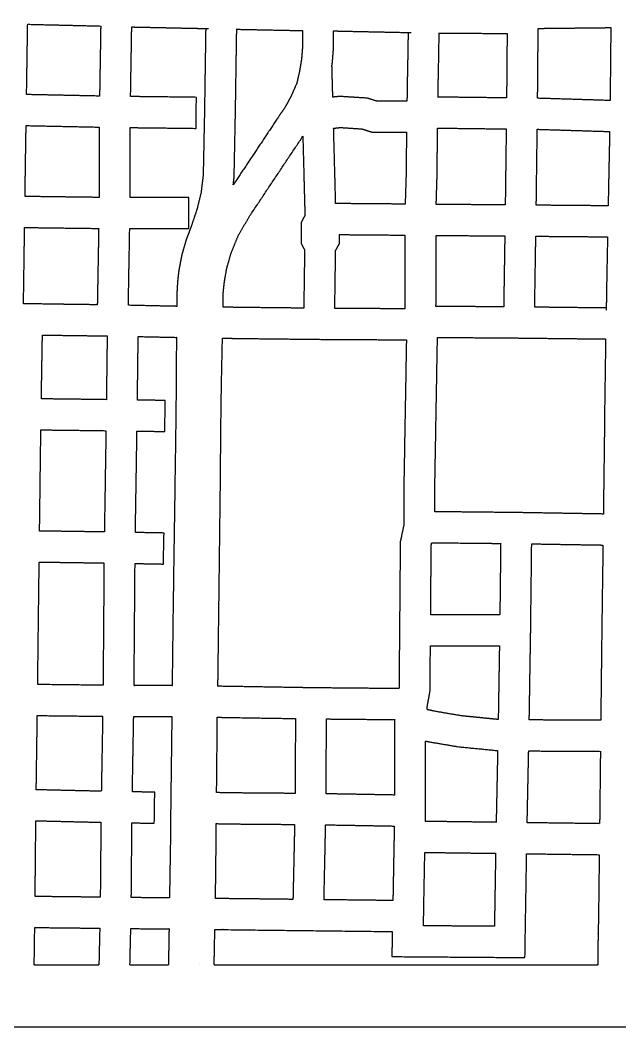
# Model space of a CAD drawing. Header units: millimetres. Extents: x 221 to 753, y -52 to 165.
# Drawn here: x 581.7 to 639.7, y -52.1 to 45.3 of the extents above; entities that cross this region are included whole.
import ezdxf

# ---------------------------------------------------------------- set-up
doc = ezdxf.new("R2010")
doc.units = ezdxf.units.MM
doc.layers.add('Laser$Cut', color=1, linetype='Continuous', true_color=0xff0000)
doc.layers.add('Laser$Outline', color=3, linetype='Continuous', true_color=0x00ff00)

msp = doc.modelspace()

# ---------------------------------------------------------------- linework, layer by layer
at = {"layer": 'Laser$Cut'}
for points in [[(583.077, -46.069), (589.327, -46.069)], [(592.328, -46.069), (596.046, -46.069)], [(599.047, -46.069), (599.047, -46.069)], [(600.46, -46.069), (637.547, -46.069)]]:
    msp.add_lwpolyline(points, dxfattribs=at)
at = {"layer": 'Laser$Cut', "lineweight": -3}
for points, degree in [([(582.338, 38.104), (582.39, 41.5), (582.443, 44.897)], 2), ([(582.443, 44.897), (582.443, 44.897), (582.443, 44.897)], 2), ([(582.443, 44.897), (585.973, 44.813), (589.503, 44.728)], 2), ([(589.503, 44.728), (589.447, 41.34), (589.391, 37.953)], 2), ([(592.449, 41.435), (592.475, 43.036), (592.501, 44.637)], 2), ([(598.666, 44.507), (599.248, 44.494), (599.83, 44.482)], 2), ([(599.83, 44.482), (599.88, 44.48), (599.931, 44.478)], 2), ([(602.648, 44.415), (602.649, 44.439), (602.649, 44.462)], 2), ([(602.648, 44.413), (605.823, 44.35), (608.998, 44.286)], 2), ([(608.998, 44.286), (608.997, 44.231), (608.996, 44.175)], 2), ([(608.996, 44.175), (609.002, 43.458), (609.009, 42.74)], 2), ([(611.996, 44.162), (611.997, 44.209), (611.998, 44.256)], 2), ([(612.01, 42.631), (612.003, 43.397), (611.996, 44.162)], 2), ([(611.998, 44.256), (612.486, 44.244), (612.973, 44.232)], 2), ([(612.973, 44.232), (616.246, 44.162), (619.519, 44.093)], 2), ([(622.212, 44.051), (625.497, 44.027), (628.781, 44.002)], 2), ([(631.786, 44.497), (632.254, 44.502), (632.722, 44.507)], 2), ([(632.722, 44.507), (632.986, 44.51), (633.25, 44.513)], 2), ([(633.25, 44.513), (633.514, 44.516), (633.777, 44.519)], 2), ([(633.777, 44.519), (634.041, 44.522), (634.305, 44.525)], 2), ([(637.472, 44.56), (637.735, 44.563), (637.999, 44.565)], 2), ([(609.009, 42.74), (608.96, 42.141), (608.911, 41.543)], 2), ([(611.891, 41.17), (611.95, 41.901), (612.01, 42.631)], 2), ([(592.391, 37.908), (592.42, 39.671), (592.449, 41.435)], 2), ([(608.868, 41.286), (608.79, 40.81), (608.712, 40.334)], 2), ([(608.911, 41.543), (608.889, 41.414), (608.868, 41.286)], 2), ([(611.851, 40.934), (611.871, 41.052), (611.891, 41.17)], 2), ([(611.933, 37.852), (611.892, 39.393), (611.851, 40.934)], 2), ([(608.712, 40.334), (608.58, 39.759), (608.448, 39.184)], 2), ([(608.448, 39.184), (608.167, 38.542), (607.885, 37.9)], 2), ([(619.136, 39.815), (619.128, 39.455), (619.119, 39.095)], 2), ([(622.105, 37.855), (622.112, 38.448), (622.119, 39.041)], 2), ([(582.338, 38.098), (582.338, 38.101), (582.338, 38.104)], 2), ([(589.391, 37.951), (585.864, 38.025), (582.338, 38.098)], 2), ([(589.391, 37.953), (589.391, 37.952), (589.391, 37.951)], 2), ([(592.391, 37.904), (592.391, 37.906), (592.391, 37.908)], 2), ([(598.712, 34.83), (598.724, 35.83), (598.737, 36.83), (598.75, 37.829)], 3), ([(607.885, 37.9), (607.611, 37.4), (607.336, 36.899)], 2), ([(612.6, 37.922), (612.267, 37.884), (611.933, 37.847)], 2), ([(615.302, 37.747), (613.951, 37.834), (612.6, 37.922)], 2), ([(619.065, 37.461), (617.637, 37.461), (616.209, 37.46)], 2), ([(619.101, 37.473), (619.083, 37.467), (619.065, 37.461)], 2), ([(619.1, 37.476), (619.1, 37.475), (619.1, 37.473)], 2), ([(622.104, 37.821), (622.104, 37.838), (622.105, 37.855)], 2), ([(628.727, 37.782), (628.503, 37.782), (628.28, 37.781)], 2), ([(628.727, 37.783), (628.727, 37.783), (628.727, 37.782)], 2), ([(631.727, 37.739), (631.727, 37.74), (631.727, 37.74)], 2), ([(638.732, 37.522), (635.229, 37.631), (631.727, 37.739)], 2), ([(607.336, 36.899), (606.97, 36.361), (606.605, 35.824)], 2), ([(582.186, 28.242), (582.239, 31.671), (582.292, 35.099)], 2), ([(582.292, 35.099), (585.826, 35.025), (589.361, 34.951)], 2), ([(606.605, 35.824), (604.459, 32.599), (602.313, 29.375)], 2), ([(589.361, 34.952), (589.354, 33.024), (589.348, 31.097)], 2), ([(592.345, 30.287), (592.353, 32.597), (592.361, 34.908)], 2), ([(612.014, 34.838), (612.342, 34.874), (612.671, 34.911)], 2), ([(612.209, 27.559), (612.112, 31.198), (612.014, 34.838)], 2), ([(612.671, 34.911), (613.707, 34.844), (614.744, 34.777)], 2), ([(615.749, 34.46), (617.402, 34.461), (619.055, 34.461)], 2), ([(619.055, 34.461), (619.033, 32.326), (619.011, 30.191)], 2), ([(628.264, 34.781), (628.478, 34.782), (628.691, 34.782)], 2), ([(628.691, 34.782), (628.644, 31.103), (628.597, 27.424)], 2), ([(631.597, 27.401), (631.644, 31.072), (631.691, 34.744)], 2), ([(631.69, 34.739), (635.189, 34.631), (638.687, 34.522)], 2), ([(603.928, 26.387), (606.481, 30.223), (609.034, 34.059)], 2), ([(609.034, 34.059), (609.136, 30.241), (609.238, 26.423)], 2), ([(589.348, 31.097), (589.343, 29.624), (589.337, 28.151)], 2), ([(592.337, 28.139), (592.341, 29.213), (592.345, 30.287)], 2), ([(599.403, 30.309), (599.3, 29.449), (599.197, 28.59)], 2), ([(619.011, 30.191), (618.976, 29.098), (618.942, 28.005)], 2), ([(602.313, 29.375), (602.356, 29.737), (602.399, 30.1)], 2), ([(602.313, 29.375), (602.313, 29.375), (602.313, 29.375)], 2), ([(621.97, 28.848), (621.99, 29.488), (622.01, 30.128)], 2), ([(589.337, 28.151), (585.762, 28.196), (582.186, 28.242)], 2), ([(599.197, 28.59), (599.001, 27.799), (598.804, 27.007)], 2), ([(621.941, 27.935), (621.955, 28.392), (621.97, 28.848)], 2), ([(598.019, 28.15), (595.178, 28.143), (592.337, 28.136)], 2), ([(592.337, 28.136), (592.337, 28.138), (592.337, 28.139)], 2), ([(598.027, 25.15), (598.024, 26.15), (598.022, 27.15), (598.019, 28.15)], 3), ([(618.934, 27.503), (615.571, 27.531), (612.209, 27.559)], 2), ([(618.942, 28.005), (618.938, 27.755), (618.934, 27.505)], 2), ([(618.934, 27.505), (618.934, 27.504), (618.934, 27.503)], 2), ([(621.933, 27.465), (621.937, 27.7), (621.941, 27.935)], 2), ([(628.597, 27.422), (625.265, 27.45), (621.933, 27.478)], 2), ([(628.597, 27.424), (628.597, 27.423), (628.597, 27.422)], 2), ([(631.597, 27.397), (631.597, 27.399), (631.597, 27.401)], 2), ([(638.541, 27.338), (635.069, 27.368), (631.597, 27.397)], 2), ([(638.541, 27.34), (638.541, 27.339), (638.541, 27.338)], 2), ([(598.804, 27.007), (598.525, 26.173), (598.246, 25.338)], 2), ([(602.833, 24.544), (603.38, 25.466), (603.928, 26.387)], 2), ([(609.24, 26.421), (609.058, 26.072), (608.877, 25.722)], 2), ([(609.238, 26.423), (609.238, 26.421), (609.239, 26.419)], 2), ([(609.24, 26.422), (609.24, 26.421), (609.24, 26.421)], 2), ([(598.246, 25.338), (598.005, 24.703), (597.765, 24.068)], 2), ([(608.877, 25.722), (608.871, 24.719), (608.865, 23.715)], 2), ([(582.041, 17.868), (582.094, 21.555), (582.147, 25.242)], 2), ([(582.147, 25.242), (585.726, 25.197), (589.305, 25.151)], 2), ([(589.306, 25.156), (589.294, 24.487), (589.282, 23.818)], 2), ([(592.173, 17.72), (592.239, 21.428), (592.306, 25.136)], 2), ([(592.306, 25.136), (595.166, 25.143), (598.027, 25.15)], 2), ([(602.098, 22.74), (602.465, 23.642), (602.833, 24.544)], 2), ([(612.591, 23.705), (612.592, 24.13), (612.593, 24.556)], 2), ([(612.593, 24.556), (615.751, 24.529), (618.91, 24.503)], 2), ([(612.593, 24.556), (612.593, 24.556), (612.593, 24.556)], 2), ([(618.91, 24.503), (618.909, 22.84), (618.908, 21.176)], 2), ([(621.906, 17.613), (621.908, 21.046), (621.909, 24.478)], 2), ([(621.909, 24.478), (625.232, 24.45), (628.554, 24.422)], 2), ([(628.554, 24.426), (628.501, 20.996), (628.448, 17.567)], 2), ([(628.554, 24.422), (628.554, 24.422), (628.554, 24.422)], 2), ([(631.447, 17.537), (631.501, 20.967), (631.554, 24.398)], 2), ([(631.553, 24.397), (635.018, 24.368), (638.484, 24.339)], 2), ([(589.282, 23.818), (589.228, 20.794), (589.174, 17.771)], 2), ([(597.765, 24.068), (597.559, 23.367), (597.353, 22.666)], 2), ([(608.865, 23.715), (609.034, 23.388), (609.203, 23.06)], 2), ([(612.205, 23.011), (612.398, 23.358), (612.591, 23.705)], 2), ([(638.484, 24.339), (638.484, 24.339), (638.484, 24.339)], 2), ([(601.692, 21.323), (601.895, 22.032), (602.098, 22.74)], 2), ([(609.205, 23.06), (609.166, 20.251), (609.126, 17.442)], 2), ([(609.203, 23.06), (609.204, 23.058), (609.205, 23.056)], 2), ([(612.126, 17.417), (612.165, 20.214), (612.205, 23.012)], 2), ([(597.045, 21.052), (596.998, 20.668), (596.952, 20.284)], 2), ([(601.461, 20.028), (601.577, 20.676), (601.692, 21.323)], 2), ([(618.908, 21.176), (618.908, 19.278), (618.907, 17.38)], 2), ([(596.952, 20.284), (596.914, 19.731), (596.876, 19.178)], 2), ([(601.35, 18.975), (601.406, 19.501), (601.461, 20.028)], 2), ([(596.876, 19.178), (596.866, 18.397), (596.857, 17.616)], 2), ([(601.326, 17.535), (601.338, 18.255), (601.35, 18.975)], 2), ([(582.041, 17.867), (582.041, 17.867), (582.041, 17.868)], 2), ([(589.174, 17.766), (588.019, 17.784), (586.865, 17.802)], 2), ([(589.174, 17.771), (589.174, 17.768), (589.174, 17.766)], 2), ([(592.173, 17.718), (592.173, 17.719), (592.173, 17.72)], 2), ([(596.857, 17.616), (596.857, 17.615), (596.857, 17.615)], 2), ([(628.446, 17.565), (625.176, 17.589), (621.906, 17.613)], 2), ([(628.447, 17.565), (628.447, 17.565), (628.446, 17.565)], 2), ([(628.447, 17.565), (628.447, 17.565), (628.447, 17.565)], 2), ([(631.447, 17.536), (631.447, 17.537), (631.447, 17.537)], 2), ([(618.907, 17.378), (615.519, 17.397), (612.13, 17.417)], 2), ([(618.907, 17.38), (618.907, 17.379), (618.907, 17.378)], 2), ([(638.36, 17.463), (638.358, 17.348), (638.357, 17.233)], 2), ([(638.36, 17.458), (638.359, 17.458), (638.359, 17.458)], 2), ([(583.765, 8.669), (583.818, 11.755), (583.87, 14.842)], 2), ([(583.87, 14.842), (583.94, 14.84), (584.01, 14.839)], 2), ([(584.01, 14.839), (585.223, 14.821), (586.435, 14.803)], 2), ([(590.126, 14.752), (590.088, 11.673), (590.05, 8.594)], 2), ([(593.049, 8.549), (593.087, 11.623), (593.126, 14.698)], 2), ([(621.882, 5.102), (621.966, 9.858), (622.05, 14.614)], 2), ([(614.215, 14.405), (616.63, 14.391), (619.045, 14.377)], 2), ([(619.045, 14.377), (618.92, 7.281), (618.795, 0.185)], 2), ([(636.426, 14.48), (637.361, 14.469), (638.297, 14.458)], 2), ([(638.3, 14.458), (638.291, 13.82), (638.281, 13.181)], 2), ([(638.297, 14.458), (638.299, 14.458), (638.3, 14.458)], 2), ([(590.05, 8.594), (590.05, 8.591), (590.05, 8.589)], 2), ([(595.736, 8.513), (594.393, 8.531), (593.049, 8.549)], 2), ([(595.697, 5.514), (595.71, 6.514), (595.723, 7.513), (595.736, 8.513)], 3), ([(583.593, -4.112), (583.657, 0.779), (583.72, 5.67)], 2), ([(590.008, 5.59), (589.931, 0.693), (589.855, -4.205)], 2), ([(592.854, -4.255), (592.931, 0.647), (593.007, 5.55)], 2), ([(593.005, 5.55), (594.351, 5.532), (595.697, 5.514)], 2), ([(621.795, 0.158), (621.839, 2.63), (621.882, 5.102)], 2), ([(618.795, 0.185), (618.795, -1.165), (618.794, -2.516)], 2), ([(621.793, -2.248), (621.794, -1.045), (621.795, 0.158)], 2), ([(618.794, -2.516), (618.794, -3.041), (618.793, -3.565)], 2), ([(638.08, -2.468), (638.08, -2.469), (638.08, -2.469)], 2), ([(618.793, -3.565), (618.793, -3.566), (618.793, -3.568)], 2), ([(583.593, -4.112), (583.593, -4.112), (583.593, -4.112)], 2), ([(583.594, -4.112), (583.594, -4.112), (583.593, -4.112)], 2), ([(589.855, -4.205), (586.724, -4.158), (583.594, -4.112)], 2), ([(595.621, -4.307), (594.237, -4.281), (592.853, -4.255)], 2), ([(595.564, -7.307), (595.583, -6.307), (595.602, -5.307), (595.621, -4.307)], 3), ([(618.45, -5.144), (618.391, -12.223), (618.333, -19.301)], 2), ([(621.392, -12.228), (621.42, -8.854), (621.448, -5.48)], 2), ([(628.156, -5.314), (628.117, -8.762), (628.077, -12.211)], 2), ([(583.413, -18.959), (583.485, -13.035), (583.556, -7.112)], 2), ([(583.556, -7.112), (583.556, -7.112), (583.556, -7.112)], 2), ([(583.556, -7.112), (586.687, -7.158), (589.818, -7.204)], 2), ([(589.82, -7.204), (589.774, -13.117), (589.729, -19.031)], 2), ([(589.818, -7.204), (589.819, -7.204), (589.82, -7.204)], 2), ([(592.729, -19.051), (592.774, -13.153), (592.819, -7.255)], 2), ([(592.819, -7.255), (594.192, -7.281), (595.564, -7.307)], 2), ([(628.077, -12.211), (624.734, -12.22), (621.392, -12.228)], 2), ([(621.392, -12.228), (621.392, -12.228), (621.392, -12.228)], 2), ([(628.077, -12.211), (628.077, -12.211), (628.077, -12.211)], 2), ([(621.33, -19.579), (621.348, -17.403), (621.367, -15.228)], 2), ([(621.367, -15.228), (624.701, -15.22), (628.035, -15.211)], 2), ([(628.035, -15.211), (627.978, -18.776), (627.92, -22.342)], 2), ([(600.822, -19.126), (600.832, -18.704), (600.842, -18.282)], 2), ([(589.729, -19.031), (589.729, -19.031), (589.729, -19.032)], 2), ([(596.408, -19.057), (596.408, -19.058), (596.408, -19.059)], 2), ([(600.822, -19.126), (600.822, -19.126), (600.822, -19.126)], 2), ([(618.324, -19.353), (618.299, -19.354), (618.274, -19.354)], 2), ([(618.324, -19.349), (618.324, -19.351), (618.323, -19.353)], 2), ([(618.333, -19.301), (618.328, -19.325), (618.324, -19.349)], 2), ([(621.065, -21.073), (621.198, -20.326), (621.33, -19.579)], 2), ([(621.035, -21.377), (621.051, -21.225), (621.067, -21.073)], 2), ([(621.806, -21.552), (621.42, -21.465), (621.035, -21.377)], 2), ([(621.067, -21.073), (621.067, -21.079), (621.066, -21.088), (621.065, -21.094)], 3), ([(583.271, -29.133), (583.323, -25.545), (583.374, -21.958)], 2), ([(589.691, -22.027), (589.626, -25.656), (589.562, -29.284)], 2), ([(592.561, -29.341), (592.626, -25.697), (592.691, -22.052)], 2), ([(592.691, -22.052), (592.691, -22.052), (592.692, -22.052)], 2), ([(592.691, -22.052), (592.691, -22.052), (592.691, -22.052)], 2), ([(600.703, -29.413), (600.738, -25.816), (600.773, -22.219)], 2), ([(600.773, -22.219), (600.773, -22.17), (600.773, -22.121)], 2), ([(600.773, -22.126), (600.773, -22.126), (600.773, -22.126)], 2), ([(608.325, -22.252), (608.304, -25.871), (608.282, -29.49)], 2), ([(608.325, -22.252), (608.325, -22.252), (608.325, -22.252)], 2), ([(611.282, -29.525), (611.303, -25.908), (611.325, -22.29)], 2), ([(611.325, -22.29), (614.62, -22.321), (617.915, -22.351)], 2), ([(617.915, -22.351), (617.905, -22.447), (617.895, -22.544)], 2), ([(624.388, -21.991), (623.097, -21.772), (621.806, -21.552)], 2), ([(625.151, -22.067), (624.77, -22.029), (624.388, -21.991)], 2), ([(625.915, -22.143), (625.533, -22.105), (625.151, -22.067)], 2), ([(626.296, -22.18), (626.105, -22.162), (625.915, -22.143)], 2), ([(630.92, -22.383), (630.92, -22.381), (630.92, -22.38)], 2), ([(637.829, -22.422), (634.374, -22.402), (630.92, -22.383)], 2), ([(617.903, -22.545), (617.902, -26.096), (617.901, -29.647)], 2), ([(637.829, -22.418), (637.829, -22.42), (637.829, -22.422)], 2), ([(620.901, -29.697), (620.902, -27.062), (620.903, -24.427)], 2), ([(620.903, -24.427), (620.903, -24.425), (620.903, -24.422)], 2), ([(620.903, -24.423), (621.062, -24.46), (621.222, -24.496)], 2), ([(621.222, -24.496), (622.605, -24.731), (623.988, -24.966)], 2), ([(623.988, -24.966), (625.926, -25.159), (627.864, -25.351)], 2), ([(630.864, -25.382), (634.33, -25.402), (637.796, -25.421)], 2), ([(637.796, -25.419), (637.758, -28.916), (637.72, -32.413)], 2), ([(589.562, -29.284), (586.415, -29.209), (583.269, -29.135)], 2), ([(583.271, -29.135), (583.271, -29.134), (583.271, -29.133)], 2), ([(594.726, -29.372), (593.643, -29.357), (592.561, -29.341)], 2), ([(594.683, -32.372), (594.697, -31.372), (594.712, -30.372), (594.726, -29.372)], 3), ([(600.703, -29.414), (600.703, -29.414), (600.703, -29.413)], 2), ([(611.282, -29.527), (611.282, -29.526), (611.282, -29.525)], 2), ([(617.901, -29.647), (614.591, -29.587), (611.282, -29.527)], 2), ([(620.9, -31.175), (620.901, -30.436), (620.901, -29.697)], 2), ([(620.901, -29.701), (620.901, -29.701), (620.901, -29.701)], 2), ([(620.93, -29.702), (620.915, -29.702), (620.901, -29.701)], 2), ([(620.881, -32.196), (620.891, -31.685), (620.901, -31.175)], 2), ([(583.165, -39.454), (583.2, -35.794), (583.236, -32.134)], 2), ([(583.236, -32.135), (586.379, -32.209), (589.522, -32.284)], 2), ([(589.522, -32.284), (589.49, -35.906), (589.459, -39.527)], 2), ([(592.459, -39.562), (592.49, -35.951), (592.521, -32.341)], 2), ([(592.521, -32.341), (593.602, -32.357), (594.683, -32.372)], 2), ([(608.24, -32.49), (608.162, -36.115), (608.083, -39.739)], 2), ([(611.083, -39.774), (611.162, -36.15), (611.24, -32.527)], 2), ([(611.24, -32.527), (614.556, -32.587), (617.872, -32.647)], 2), ([(617.872, -32.647), (617.806, -36.247), (617.741, -39.847)], 2), ([(627.718, -32.286), (624.3, -32.241), (620.881, -32.196)], 2), ([(627.72, -32.286), (627.719, -32.286), (627.718, -32.286)], 2), ([(637.72, -32.417), (634.22, -32.371), (630.72, -32.325)], 2), ([(620.821, -35.195), (624.243, -35.24), (627.665, -35.285)], 2), ([(627.665, -35.285), (627.609, -38.814), (627.552, -42.344)], 2), ([(627.665, -35.285), (627.665, -35.285), (627.665, -35.285)], 2), ([(630.665, -35.325), (634.173, -35.371), (637.681, -35.417)], 2), ([(637.681, -35.417), (637.683, -35.417), (637.684, -35.417)], 2), ([(583.165, -39.459), (583.165, -39.456), (583.165, -39.454)], 2), ([(589.459, -39.529), (586.312, -39.494), (583.165, -39.459)], 2), ([(589.459, -39.527), (589.459, -39.528), (589.459, -39.529)], 2), ([(596.146, -39.603), (596.146, -39.603), (596.145, -39.603)], 2), ([(608.081, -39.739), (604.337, -39.697), (600.592, -39.654)], 2), ([(608.083, -39.739), (608.082, -39.739), (608.081, -39.739)], 2), ([(617.741, -39.85), (614.412, -39.812), (611.083, -39.774)], 2), ([(617.741, -39.847), (617.741, -39.849), (617.741, -39.85)], 2), ([(583.077, -46.069), (583.103, -44.262), (583.129, -42.455)], 2), ([(583.129, -42.459), (586.27, -42.493), (589.411, -42.528)], 2), ([(589.411, -42.526), (589.369, -44.298), (589.327, -46.069)], 2), ([(592.328, -46.069), (592.369, -44.314), (592.411, -42.559)], 2), ([(627.552, -42.344), (624.124, -42.319), (620.696, -42.293)], 2), ([(617.637, -45.271), (624.071, -45.319), (630.504, -45.366)], 2), ([(599.047, -46.069), (599.047, -46.066), (599.047, -46.064)], 2), ([(600.46, -46.069), (600.465, -45.979), (600.47, -45.89)], 2)]:
    msp.add_open_spline(points, degree=degree, dxfattribs=at)
for points, knots in [([(592.501, 44.637), (592.964, 44.627), (593.427, 44.618), (594.301, 44.599), (595.174, 44.581), (596.047, 44.562), (596.92, 44.544), (597.793, 44.525), (598.666, 44.507)], [-338.864571, -338.864571, -338.864571, -338.392606, -338.392606, -337.502832, -337.502832, -336.613058, -336.613058, -335.723284, -335.723284, -335.723284]), ([(599.649, 44.486), (599.587, 40.374), (599.524, 36.262), (599.464, 33.285), (599.403, 30.309)], [-98.460727, -98.460727, -98.460727, -90.729429, -90.729429, -88.060917, -88.060917, -88.060917]), ([(602.399, 30.1), (602.462, 33.154), (602.524, 36.209), (602.586, 40.312), (602.648, 44.415)], [88.060917, 88.060917, 88.060917, 90.729429, 90.729429, 98.440296, 98.440296, 98.440296]), ([(619.213, 44.101), (619.187, 42.556), (619.16, 41.01), (619.155, 40.683), (619.149, 40.356), (619.143, 40.086), (619.136, 39.815)], [-81.333638, -81.333638, -81.333638, -76.907484, -76.907484, -75.970471, -75.970471, -75.167318, -75.167318, -75.167318]), ([(622.119, 39.041), (622.126, 39.331), (622.133, 39.62), (622.141, 39.957), (622.149, 40.295), (622.181, 42.175), (622.212, 44.056)], [75.167318, 75.167318, 75.167318, 75.970471, 75.970471, 76.907484, 76.907484, 81.902647, 81.902647, 81.902647]), ([(628.781, 44.004), (628.774, 43.41), (628.768, 42.815), (628.747, 40.299), (628.727, 37.783)], [-27.135859, -27.135859, -27.135859, -25.13805, -25.13805, -20.308369, -20.308369, -20.308369]), ([(631.727, 37.74), (631.747, 40.263), (631.768, 42.785), (631.777, 43.62), (631.786, 44.455), (631.786, 44.476), (631.786, 44.497)], [20.299284, 20.299284, 20.299284, 25.13805, 25.13805, 27.931167, 27.931167, 28.114818, 28.114818, 28.114818]), ([(634.305, 44.525), (635.361, 44.536), (636.416, 44.548), (636.944, 44.554), (637.472, 44.56)], [-298.056548, -298.056548, -298.056548, -295.945503, -295.945503, -294.889981, -294.889981, -294.889981]), ([(637.999, 44.565), (638.263, 44.568), (638.527, 44.571), (638.664, 44.573), (638.801, 44.574)], [-294.3622199, -294.3622199, -294.3622199, -293.8344587, -293.8344587, -293.5600855, -293.5600855, -293.5600855]), ([(638.801, 44.576), (638.784, 42.832), (638.767, 41.087), (638.749, 39.305), (638.732, 37.522)], [-137.675662, -137.675662, -137.675662, -136.706324, -136.706324, -135.715834, -135.715834, -135.715834]), ([(619.119, 39.095), (619.115, 38.74), (619.111, 38.385), (619.105, 37.931), (619.1, 37.476)], [-74.096446, -74.096446, -74.096446, -73.427151, -73.427151, -72.570846, -72.570846, -72.570846]), ([(598.75, 37.829), (596.903, 37.853), (595.057, 37.876), (593.724, 37.89), (592.391, 37.904)], [0, 0, 0, 3.421818, 3.421818, 7.800976, 7.800976, 7.800976]), ([(616.209, 37.46), (616.183, 37.468), (616.157, 37.476), (615.73, 37.612), (615.302, 37.747)], [42.288763, 42.288763, 42.288763, 43.980314, 43.980314, 45.671864, 45.671864, 45.671864]), ([(628.28, 37.781), (625.289, 37.817), (622.298, 37.852), (622.202, 37.853), (622.105, 37.854)], [33.83101, 33.83101, 33.83101, 35.522561, 35.522561, 35.860014, 35.860014, 35.860014]), ([(592.361, 34.904), (593.692, 34.89), (595.023, 34.876), (596.867, 34.853), (598.712, 34.83)], [-7.779653, -7.779653, -7.779653, -3.421818, -3.421818, 0, 0, 0]), ([(614.744, 34.777), (614.999, 34.696), (615.254, 34.615), (615.502, 34.537), (615.749, 34.46)], [-45.671864, -45.671864, -45.671864, -43.980314, -43.980314, -42.288763, -42.288763, -42.288763]), ([(622.01, 30.128), (622.03, 31.991), (622.049, 33.854), (622.054, 34.355), (622.059, 34.856)], [64.726321, 64.726321, 64.726321, 68.474371, 68.474371, 69.48223, 69.48223, 69.48223]), ([(622.059, 34.854), (622.163, 34.853), (622.267, 34.852), (625.266, 34.817), (628.264, 34.781)], [-36.004201, -36.004201, -36.004201, -35.522561, -35.522561, -33.83101, -33.83101, -33.83101]), ([(638.687, 34.522), (638.621, 31.282), (638.555, 28.043), (638.548, 27.691), (638.541, 27.34)], [-133.464628, -133.464628, -133.464628, -125.440263, -125.440263, -124.605399, -124.605399, -124.605399]), ([(638.484, 24.344), (638.44, 22.047), (638.396, 19.749), (638.384, 19.004), (638.372, 18.258), (638.366, 17.861), (638.36, 17.463)], [-121.046417, -121.046417, -121.046417, -115.58816, -115.58816, -114.12859, -114.12859, -113.350254, -113.350254, -113.350254]), ([(597.353, 22.666), (597.278, 22.285), (597.204, 21.904), (597.124, 21.478), (597.045, 21.052)], [-74.718353, -74.718353, -74.718353, -72.049841, -72.049841, -69.381328, -69.381328, -69.381328]), ([(586.461, 17.803), (585.973, 17.81), (585.485, 17.817), (584.343, 17.835), (583.201, 17.852), (583.071, 17.853), (582.941, 17.855), (582.679, 17.857), (582.416, 17.86), (582.224, 17.863), (582.033, 17.867)], [216.642682, 216.642682, 216.642682, 217.41605, 217.41605, 219.227381, 219.227381, 220.083082, 220.083082, 221.81208, 221.81208, 222.750114, 222.750114, 222.750114]), ([(586.865, 17.802), (586.811, 17.802), (586.757, 17.802), (586.609, 17.802), (586.461, 17.803)], [214.057984, 214.057984, 214.057984, 214.749018, 214.749018, 216.642682, 216.642682, 216.642682]), ([(596.857, 17.615), (596.831, 17.615), (596.806, 17.616), (596.365, 17.626), (595.924, 17.635), (594.048, 17.676), (592.173, 17.718)], [206.219904, 206.219904, 206.219904, 206.303887, 206.303887, 206.747922, 206.747922, 208.635859, 208.635859, 208.635859]), ([(603.022, 17.51), (602.178, 17.522), (601.334, 17.535), (601.329, 17.535), (601.324, 17.535)], [196.079794, 196.079794, 196.079794, 198.549791, 198.549791, 198.566717, 198.566717, 198.566717]), ([(638.359, 17.458), (636.11, 17.483), (633.861, 17.509), (632.654, 17.523), (631.446, 17.536)], [35.181792, 35.181792, 35.181792, 39.275481, 39.275481, 41.472826, 41.472826, 41.472826]), ([(609.126, 17.442), (607.969, 17.455), (606.812, 17.468), (604.956, 17.488), (603.1, 17.509), (603.061, 17.509), (603.022, 17.51)], [191.82131, 191.82131, 191.82131, 193.412762, 193.412762, 195.965093, 195.965093, 196.079794, 196.079794, 196.079794]), ([(586.435, 14.803), (586.481, 14.803), (586.527, 14.803), (586.682, 14.802), (586.838, 14.802)], [-212.081986, -212.081986, -212.081986, -211.473285, -211.473285, -209.414954, -209.414954, -209.414954]), ([(586.838, 14.802), (587.212, 14.796), (587.585, 14.79), (588.856, 14.77), (590.126, 14.75)], [-209.414954, -209.414954, -209.414954, -208.888586, -208.888586, -207.099138, -207.099138, -207.099138]), ([(593.125, 14.696), (594.928, 14.656), (596.73, 14.617), (596.812, 14.615), (596.895, 14.612)], [-203.294275, -203.294275, -203.294275, -201.413858, -201.413858, -201.13449, -201.13449, -201.13449]), ([(596.819, 14.619), (596.796, 11.062), (596.772, 7.504), (596.633, -2.143), (596.493, -11.79), (596.455, -14.87), (596.417, -17.951), (596.412, -18.504), (596.408, -19.057)], [-50.691614, -50.691614, -50.691614, -48.033227, -48.033227, -45.364715, -45.364715, -40.027689, -40.027689, -37.758892, -37.758892, -37.758892]), ([(622.05, 14.614), (624.079, 14.598), (626.109, 14.583), (628.01, 14.568), (629.911, 14.554), (633.168, 14.517), (636.426, 14.48)], [-46.658366, -46.658366, -46.658366, -42.84598, -42.84598, -39.275481, -39.275481, -33.825773, -33.825773, -33.825773]), ([(600.842, -18.282), (600.952, -9.319), (601.062, -0.355), (601.096, 3.301), (601.129, 6.956), (601.15, 8.444), (601.171, 9.932), (601.22, 12.234), (601.269, 14.536)], [36.507961, 36.507961, 36.507961, 42.950542, 42.950542, 47.245597, 47.245597, 53.688178, 53.688178, 56.938309, 56.938309, 56.938309]), ([(601.269, 14.536), (601.285, 14.535), (601.302, 14.535), (602.165, 14.522), (603.028, 14.509), (603.045, 14.509), (603.061, 14.509), (606.675, 14.469), (610.289, 14.429)], [-193.471538, -193.471538, -193.471538, -193.412762, -193.412762, -190.795695, -190.795695, -190.74573, -190.74573, -185.626298, -185.626298, -185.626298]), ([(610.289, 14.429), (610.441, 14.427), (610.592, 14.426), (612.404, 14.415), (614.215, 14.405)], [-185.626298, -185.626298, -185.626298, -185.411666, -185.411666, -183.125557, -183.125557, -183.125557]), ([(638.281, 13.181), (638.237, 10.142), (638.192, 7.104), (638.189, 6.822), (638.186, 6.54), (638.185, 6.399), (638.184, 6.258), (638.182, 6.047), (638.181, 5.836), (638.179, 5.432), (638.176, 5.028), (638.162, 3.944), (638.148, 2.86), (638.114, 0.196), (638.08, -2.468)], [-109.111315, -109.111315, -109.111315, -105.736058, -105.736058, -104.094041, -104.094041, -103.273032, -103.273032, -101.585404, -101.585404, -98.346981, -98.346981, -96.56813, -96.56813, -92.194995, -92.194995, -92.194995]), ([(590.05, 8.589), (588.452, 8.611), (586.854, 8.632), (585.31, 8.65), (583.765, 8.669)], [5.684406, 5.684406, 5.684406, 8.879061, 8.879061, 12.858417, 12.858417, 12.858417]), ([(583.72, 5.669), (585.268, 5.651), (586.815, 5.632), (588.412, 5.611), (590.009, 5.59)], [-12.865942, -12.865942, -12.865942, -8.879061, -8.879061, -5.685767, -5.685767, -5.685767]), ([(638.08, -2.469), (635.505, -2.426), (632.929, -2.383), (631.311, -2.356), (629.694, -2.329), (625.743, -2.288), (621.793, -2.248)], [147.84757, 147.84757, 147.84757, 152.070623, 152.070623, 154.72302, 154.72302, 162.836232, 162.836232, 162.836232]), ([(618.794, -3.565), (618.677, -4.106), (618.559, -4.646), (618.505, -4.895), (618.45, -5.144)], [-16.981907, -16.981907, -16.981907, -15.303299, -15.303299, -11.477474, -11.477474, -11.477474]), ([(621.448, -5.48), (621.469, -5.383), (621.49, -5.285), (621.495, -5.265), (621.499, -5.245)], [11.477474, 11.477474, 11.477474, 15.303299, 15.303299, 15.36559, 15.36559, 15.36559]), ([(621.499, -5.245), (624.238, -5.273), (626.977, -5.301), (627.567, -5.307), (628.156, -5.314)], [-160.1533, -160.1533, -160.1533, -154.72302, -154.72302, -153.55438, -153.55438, -153.55438]), ([(630.92, -22.38), (630.986, -18.285), (631.052, -14.191), (631.056, -13.959), (631.06, -13.728), (631.108, -9.541), (631.156, -5.354)], [67.65311, 67.65311, 67.65311, 78.411976, 78.411976, 79.0195, 79.0195, 84.682756, 84.682756, 84.682756]), ([(631.156, -5.354), (634.163, -5.404), (637.17, -5.455), (637.605, -5.462), (638.041, -5.469)], [-150.978756, -150.978756, -150.978756, -146.609807, -146.609807, -145.976889, -145.976889, -145.976889]), ([(638.041, -5.469), (637.999, -8.549), (637.956, -11.629), (637.942, -12.722), (637.927, -13.815), (637.914, -14.91), (637.901, -16.005), (637.882, -17.66), (637.863, -19.314), (637.853, -20.184), (637.844, -21.053), (637.836, -21.736), (637.829, -22.418)], [-90.584026, -90.584026, -90.584026, -89.042218, -89.042218, -88.494879, -88.494879, -86.533581, -86.533581, -83.568828, -83.568828, -81.516307, -81.516307, -79.904287, -79.904287, -79.904287]), ([(589.729, -19.032), (587.081, -19.001), (584.433, -18.971), (583.923, -18.965), (583.413, -18.959)], [111.653269, 111.653269, 111.653269, 116.097494, 116.097494, 116.953423, 116.953423, 116.953423]), ([(596.408, -19.059), (596.407, -19.059), (596.406, -19.059), (594.586, -19.056), (592.767, -19.052), (592.748, -19.052), (592.729, -19.052)], [102.574277, 102.574277, 102.574277, 102.581374, 102.581374, 108.072298, 108.072298, 108.130245, 108.130245, 108.130245]), ([(618.274, -19.354), (614.064, -19.316), (609.853, -19.277), (609.292, -19.268), (608.731, -19.258), (604.804, -19.193), (600.877, -19.127), (600.849, -19.127), (600.821, -19.126)], [76.664595, 76.664595, 76.664595, 83.567076, 83.567076, 84.429886, 84.429886, 90.469556, 90.469556, 90.551806, 90.551806, 90.551806]), ([(583.374, -21.959), (585.939, -21.988), (588.505, -22.018), (589.101, -22.025), (589.696, -22.032)], [-114.807815, -114.807815, -114.807815, -110.395381, -110.395381, -109.371219, -109.371219, -109.371219]), ([(592.692, -22.052), (593.724, -22.054), (594.755, -22.056), (595.566, -22.058), (596.376, -22.059)], [-105.774285, -105.774285, -105.774285, -102.581374, -102.581374, -100.074095, -100.074095, -100.074095]), ([(596.376, -22.057), (596.32, -26.476), (596.264, -30.895), (596.247, -32.719), (596.23, -34.544), (596.189, -37.043), (596.147, -39.543), (596.146, -39.573), (596.146, -39.603)], [-33.913948, -33.913948, -33.913948, -29.353639, -29.353639, -26.685126, -26.685126, -24.016614, -24.016614, -23.913198, -23.913198, -23.913198]), ([(600.773, -22.126), (600.801, -22.126), (600.829, -22.127), (601.827, -22.143), (602.826, -22.16), (605.576, -22.206), (608.325, -22.252)], [-92.286717, -92.286717, -92.286717, -92.195176, -92.195176, -90.469556, -90.469556, -85.717172, -85.717172, -85.717172]), ([(627.92, -22.342), (627.68, -22.318), (627.441, -22.294), (626.868, -22.237), (626.296, -22.18)], [64.430806, 64.430806, 64.430806, 64.920382, 64.920382, 66.090491, 66.090491, 66.090491]), ([(627.864, -25.35), (627.802, -28.322), (627.741, -31.295), (627.73, -31.793), (627.72, -32.29)], [-62.17569, -62.17569, -62.17569, -55.629814, -55.629814, -54.533662, -54.533662, -54.533662]), ([(630.72, -32.325), (630.789, -29.016), (630.857, -25.708), (630.861, -25.545), (630.864, -25.381)], [57.151901, 57.151901, 57.151901, 63.831393, 63.831393, 64.160796, 64.160796, 64.160796]), ([(608.282, -29.49), (606.054, -29.475), (603.827, -29.46), (602.265, -29.437), (600.703, -29.414)], [-11.531484, -11.531484, -11.531484, -8.395973, -8.395973, -4.631936, -4.631936, -4.631936]), ([(600.592, -39.654), (600.592, -39.638), (600.592, -39.621), (600.61, -38.407), (600.628, -37.192), (600.651, -34.803), (600.674, -32.413)], [19.282756, 19.282756, 19.282756, 19.327744, 19.327744, 21.475271, 21.475271, 24.216825, 24.216825, 24.216825]), ([(600.674, -32.414), (602.234, -32.437), (603.795, -32.46), (606.018, -32.475), (608.24, -32.49)], [4.627331, 4.627331, 4.627331, 8.395973, 8.395973, 11.527523, 11.527523, 11.527523]), ([(620.696, -42.293), (620.705, -41.844), (620.713, -41.395), (620.769, -38.295), (620.825, -35.195)], [-33.181267, -33.181267, -33.181267, -30.743, -30.743, -28.777606, -28.777606, -28.777606]), ([(630.504, -45.366), (630.571, -41.172), (630.638, -36.978), (630.652, -36.152), (630.665, -35.325)], [45.605663, 45.605663, 45.605663, 52.895955, 52.895955, 54.333381, 54.333381, 54.333381]), ([(637.684, -35.415), (637.645, -38.458), (637.607, -41.501), (637.605, -41.647), (637.603, -41.793), (637.592, -42.298), (637.582, -42.803), (637.571, -43.327), (637.56, -43.851)], [-65.859891, -65.859891, -65.859891, -63.955847, -63.955847, -63.864623, -63.864623, -61.447209, -61.447209, -58.938572, -58.938572, -58.938572]), ([(596.145, -39.603), (596.125, -39.603), (596.104, -39.602), (595.459, -39.595), (594.814, -39.588), (593.636, -39.575), (592.459, -39.562)], [29.048085, 29.048085, 29.048085, 29.134027, 29.134027, 30.520605, 30.520605, 33.052351, 33.052351, 33.052351]), ([(592.411, -42.562), (594.239, -42.582), (596.068, -42.602), (596.087, -42.602), (596.106, -42.603)], [-34.637962, -34.637962, -34.637962, -30.520605, -30.520605, -30.436873, -30.436873, -30.436873]), ([(596.106, -42.603), (596.105, -42.623), (596.105, -42.644), (596.076, -44.356), (596.046, -46.069)], [-18.751183, -18.751183, -18.751183, -18.679588, -18.679588, -16.233437, -16.233437, -16.233437]), ([(600.47, -45.89), (600.502, -44.323), (600.533, -42.757), (600.535, -42.705), (600.536, -42.652)], [12.885163, 12.885163, 12.885163, 15.03269, 15.03269, 15.173753, 15.173753, 15.173753]), ([(600.536, -42.653), (600.957, -42.658), (601.377, -42.663), (609.531, -42.756), (617.685, -42.85)], [-20.339784, -20.339784, -20.339784, -19.422685, -19.422685, -1.647256, -1.647256, -1.647256]), ([(617.685, -42.849), (617.676, -43.273), (617.668, -43.698), (617.653, -44.484), (617.637, -45.271)], [29.425987, 29.425987, 29.425987, 30.743, 30.743, 33.181267, 33.181267, 33.181267]), ([(637.56, -43.851), (637.559, -44.287), (637.559, -44.724), (637.558, -44.892), (637.558, -45.06), (637.555, -45.384), (637.553, -45.708), (637.552, -45.749), (637.552, -45.79), (637.549, -45.929), (637.547, -46.069)], [-58.938572, -58.938572, -58.938572, -54.583778, -54.583778, -52.906077, -52.906077, -50.228984, -50.228984, -49.88983, -49.88983, -49.233048, -49.233048, -49.233048])]:
    msp.add_open_spline(points, degree=2, knots=knots, dxfattribs=at)
at = {"layer": 'Laser$Outline'}
msp.add_lwpolyline([(752.791, -52.069), (752.791, 165.131), (220.791, 165.131), (220.791, -52.069)], close=True, dxfattribs=at)

doc.saveas('drawing.dxf')
